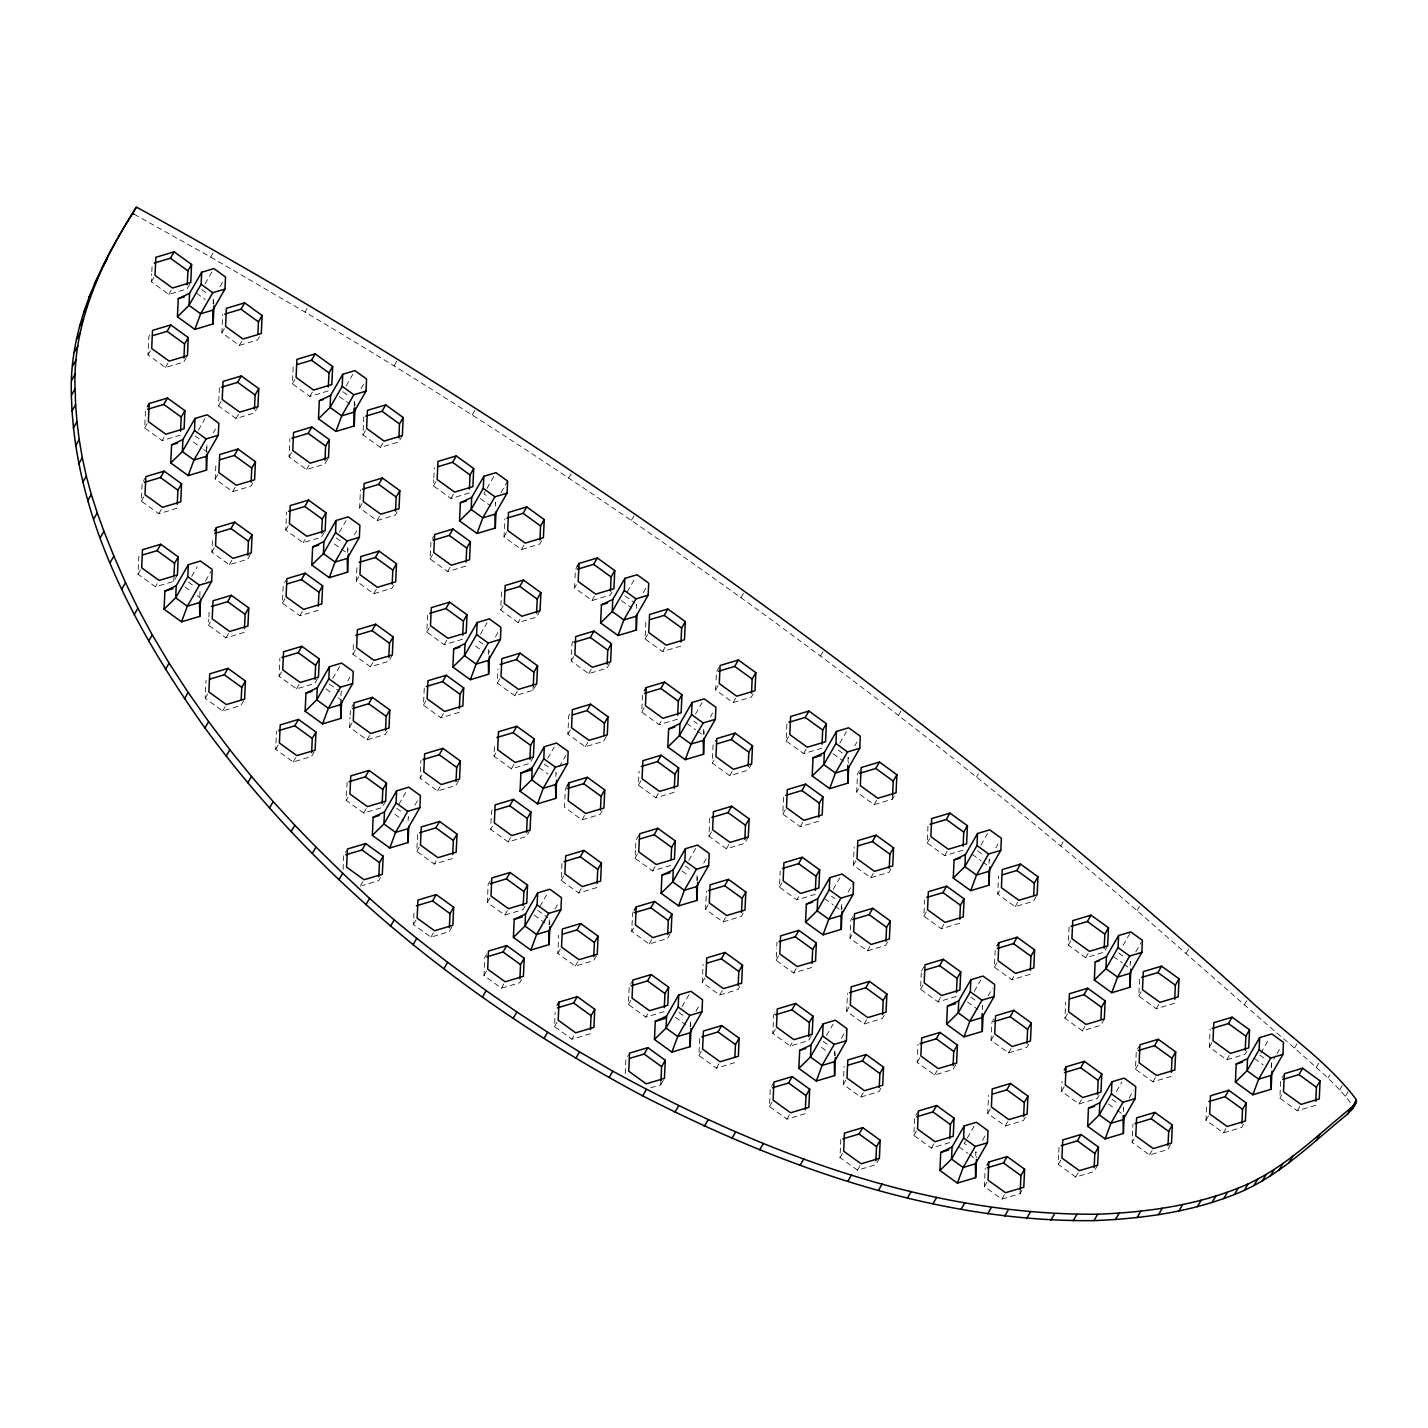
<?xml version="1.0" encoding="UTF-8"?>
<svg xmlns="http://www.w3.org/2000/svg" width="1428" height="1428" viewBox="0 0 1428 1428"><rect width="100%" height="100%" fill="white"/><g stroke="black" fill="none" stroke-linecap="round" stroke-linejoin="round"><path stroke-width="0.75" stroke-dasharray="5 3.75" d="M177.411 574.984L173.734 581.374L155.456 586.837L137.998 574.199L138.837 556.117M177.072 508.261L158.794 513.723L141.336 501.103L142.175 483.003L144.924 478.219M180.41 435.147L162.132 440.609L144.674 427.989L145.513 409.89M186.497 357.25L183.748 362.034L165.47 367.496L148.012 354.876L148.851 336.794L151.6 331.992M189.835 284.136L187.086 288.92L168.807 294.4L151.35 281.762L151.725 273.73M151.814 271.713L152.082 265.679M173.734 581.374L173.913 577.34M199.777 596.547L200.045 590.514M206.346 452.337L206.721 444.286L207.006 448.178M213.111 304.11L213.397 298.077L213.825 303.896M243.688 700.72L240.921 705.503L222.643 710.966L205.204 698.346L206.025 680.246M244.259 632.39L225.981 637.852L208.542 625.232L208.809 619.199M208.899 617.182L209.273 609.149M250.364 554.492L247.597 559.276L229.319 564.738L211.88 552.118L212.433 540.052M252.774 482.985L250.935 486.163L232.657 491.643L215.217 479.005L215.949 462.922M257.95 406.677L254.273 413.067L235.995 418.529L218.555 405.909L219.376 387.809M259.45 336.758L257.611 339.953L239.333 345.415L221.893 332.795L222.714 314.695M314.214 751.735L311.465 756.519L293.186 761.981L275.729 749.361L276.55 731.279M317.551 678.621L314.803 683.423L296.524 688.885L279.067 676.247L279.888 658.165M318.141 610.309L299.862 615.771L282.405 603.151L283.226 585.052L285.993 580.268M324.227 532.412L321.478 537.196L303.2 542.658L285.743 530.038L286.564 511.938M327.565 459.298L324.816 464.082L306.538 469.544L289.081 456.924L289.902 438.842M328.154 390.969L309.876 396.448L292.419 383.811L293.24 365.729M340.56 704.629L341.113 692.562L343.309 688.724M347.504 552.368L347.789 546.335L348.075 550.226M354.18 406.159L354.465 400.126L354.894 405.945M343.113 869.474L343.755 855.408L346.504 850.624M385.667 801.162L381.99 807.552L363.712 813.014L346.254 800.394L347.093 782.294M387.166 731.243L385.328 734.438L367.05 739.9L349.592 727.28L350.056 717.231M350.146 715.214L350.431 709.18L353.18 704.397M392.343 654.952L388.666 661.325L370.387 666.787L352.93 654.167L353.394 644.117M393.842 585.034L392.004 588.229L373.725 593.691L356.268 581.053L357 564.988M397.18 511.92L395.342 515.115L377.063 520.577L359.606 507.957L360.445 489.858M402.357 435.611L398.68 442.002L380.401 447.464L362.944 434.844L363.783 416.744M408.122 820.707L408.301 816.691L408.587 820.564M451.944 926.897L449.177 931.681L430.917 937.143L413.46 924.523L414.102 910.457M452.515 858.567L434.237 864.047L416.797 851.409L417.619 833.327M458.62 780.67L455.853 785.471L437.575 790.933L420.135 778.296L420.957 760.214M459.191 712.358L440.913 717.82L423.473 705.2L424.294 687.1M462.529 639.244L444.251 644.706L426.811 632.086L427.632 613.986M465.867 566.131L447.589 571.593L430.149 558.973L430.97 540.891L433.719 536.089M469.205 493.017L450.927 498.497L433.487 485.859L433.755 479.826M433.844 477.827L434.308 467.777M488.572 654.417L488.84 648.383L489.144 652.275M495.337 506.19L495.516 502.174L495.819 506.047M521.559 979.519L519.721 982.714L501.442 988.176L483.985 975.556L484.806 957.456L487.573 952.672M524.897 906.405L523.059 909.6L504.78 915.062L487.323 902.442L488.144 884.343L490.911 879.559M530.056 830.096L526.396 836.487L508.118 841.949L490.661 829.329L490.839 825.313M490.929 823.296L491.482 811.247L494.249 806.445M533.394 757.001L529.734 763.373L511.456 768.835L493.999 756.215L494.463 746.166M536.732 683.887L533.072 690.277L514.794 695.739L497.337 683.102L497.979 669.036M540.07 610.773L536.41 617.164L518.132 622.626L500.675 610.006L501.496 591.906M541.569 540.855L539.748 544.05L521.47 549.512L504.013 536.892L504.834 518.792M533.072 690.277L533.251 686.243M549.084 924.773L549.369 918.74L549.798 924.559M555.849 776.546L556.045 772.53L556.331 776.404M590.246 1033.729L571.968 1039.191L554.51 1026.571L555.153 1012.506M596.333 955.832L593.584 960.616L575.305 966.096L557.848 953.458L558.687 935.376M596.922 887.52L578.643 892.982L561.186 880.344L562.025 862.262M606.347 736.509L603.598 741.293L585.319 746.755L567.862 734.135L568.701 716.035L571.45 711.251M609.685 663.395L606.936 668.179L588.657 673.641L571.2 661.021L572.039 642.939L574.788 638.137M612.112 591.888L610.274 595.065L591.995 600.545L574.538 587.908L574.913 579.875M575.002 577.858L575.377 569.826L577.198 566.63M636.406 608.239L636.585 604.222L636.87 608.096M625.232 1073.57L625.875 1059.505L628.623 1054.721M664.109 1011.649L645.831 1017.111L628.391 1004.491L629.212 986.391L631.961 981.607M670.214 933.751L667.447 938.535L649.169 943.997L631.729 931.377L631.908 927.361M631.997 925.344L632.55 913.295L634.389 910.1M670.785 865.422L652.507 870.901L635.067 858.264L635.424 850.231M635.514 848.214L635.888 840.182L638.637 835.38M674.123 792.326L655.845 797.788L638.405 785.15L639.048 771.084M677.461 719.212L659.183 724.674L641.743 712.054L642.564 693.954M680.799 646.099L662.521 651.561L645.081 638.941L645.902 620.841M650.632 1087.797L660.771 1084.762L660.968 1080.746M690.152 1026.821L690.42 1020.788L690.866 1026.607M696.828 880.612L697.096 874.579L697.542 880.398M703.504 734.385L703.772 728.351L704.218 734.17M734.652 1062.664L716.374 1068.144L698.917 1055.506L699.738 1037.424M739.829 986.373L737.99 989.568L719.712 995.03L702.255 982.41L703.076 964.311M743.167 913.26L741.328 916.455L723.05 921.917L705.593 909.297L706.414 891.197M748.326 836.951L744.666 843.341L726.388 848.803L708.931 836.183L709.752 818.083M751.663 763.855L748.004 770.227L729.726 775.69L712.269 763.07L713.09 744.988L715.856 740.186M753.163 693.937L751.342 697.132L733.064 702.594L715.606 689.956L715.981 681.924M716.071 679.906L716.428 671.874L719.194 667.09M805.178 1113.697L786.899 1119.159L769.442 1106.539L770.281 1088.439L773.03 1083.656M811.265 1035.8L808.516 1040.584L790.237 1046.046L772.78 1033.426L773.619 1015.344L776.368 1010.542M811.854 967.47L793.575 972.95L776.118 960.312L776.671 948.263M776.761 946.246L776.957 942.23M815.192 894.374L796.913 899.836L779.456 887.199L780.188 871.134M818.53 821.261L800.251 826.723L782.794 814.103L783.633 796.003M821.868 748.147L803.589 753.609L786.132 740.989L786.971 722.889M834.559 1055.756L834.827 1049.741L835.273 1055.542M841.235 909.547L841.503 903.513L841.949 909.333M848 761.32L848.178 757.286L848.625 763.105M879.38 1158.34L875.703 1164.712L857.443 1170.192L839.985 1157.555L840.806 1139.473M880.88 1088.422L879.041 1091.617L860.763 1097.079L843.323 1084.459L844.144 1066.359M884.218 1015.308L882.379 1018.503L864.101 1023.965L846.661 1011.345L847.482 993.245M887.556 942.194L885.717 945.39L867.439 950.852L849.999 938.232L850.82 920.15L853.569 915.348M890.894 869.081L889.055 872.276L870.777 877.738L853.337 865.118L854.158 847.036M894.231 795.985L892.393 799.18L874.114 804.642L856.675 792.004L857.496 773.922L860.245 769.139M892.393 799.18L892.589 795.146M949.584 1142.632L931.306 1148.094L913.849 1135.474L914.67 1117.392L917.436 1112.59M955.671 1064.735L952.922 1069.518L934.644 1074.998L917.187 1062.361L917.454 1056.327M917.561 1054.328L918.008 1044.279M956.26 996.423L937.982 1001.885L920.524 989.247L921.256 973.182M959.598 923.309L941.32 928.771L923.862 916.151L924.594 900.068M962.936 850.196L944.658 855.658L927.2 843.038L928.021 824.938M975.717 1155.805L975.895 1151.789L976.324 1157.59M982.375 1009.578L982.571 1005.562L982.857 1009.435M989.051 863.369L989.247 859.335L989.533 863.226M1021.948 1190.47L1020.11 1193.665L1001.831 1199.127L984.374 1186.507L985.213 1168.407M1025.286 1117.356L1023.448 1120.552L1005.169 1126.014L987.712 1113.394L988.551 1095.294M1028.624 1044.243L1026.786 1047.438L1008.507 1052.9L991.05 1040.28L991.889 1022.198L994.638 1017.396M1030.123 974.324L1011.845 979.804L994.388 967.167L995.227 949.085M1036.21 896.427L1033.461 901.229L1015.183 906.691L997.726 894.053L998.565 875.971M1020.11 1193.665L1020.288 1189.649M1097.65 1165.194L1093.973 1171.567L1075.695 1177.047L1058.255 1164.409L1058.701 1154.36M1058.808 1152.36L1059.076 1146.327M1099.149 1095.276L1097.311 1098.471L1079.033 1103.933L1061.593 1091.313L1062.039 1081.246M1104.326 1018.967L1100.649 1025.358L1082.37 1030.82L1064.931 1018.2L1065.663 1002.117M1107.664 945.854L1103.987 952.244L1085.708 957.706L1068.269 945.086L1069.09 927.004M1123.443 1111.627L1123.622 1107.61L1123.925 1111.484M1130.119 965.417L1130.298 961.383L1130.601 965.274M1170.603 1144.703L1167.854 1149.486L1149.576 1154.949L1132.118 1142.329L1132.939 1124.247M1171.192 1076.373L1152.914 1081.853L1135.456 1069.215L1136.277 1051.133L1139.044 1046.349M1174.53 1003.277L1156.252 1008.739L1138.794 996.101L1139.615 978.019M1243.556 1124.211L1241.717 1127.406L1223.439 1132.868L1205.982 1120.248L1206.624 1106.182M1246.894 1051.097L1245.055 1054.292L1226.777 1059.755L1209.32 1047.135L1210.159 1029.053M1271.188 1067.466L1271.366 1063.432L1275.775 1055.774M1315.581 1105.326L1297.302 1110.788L1279.863 1098.168L1280.684 1080.068L1283.433 1075.284M151.35 281.762L155.027 275.39M168.807 294.4L171.556 289.598M148.012 354.876L151.689 348.486M134.161 214.254L210.755 257.111L214.432 250.721M205.061 283.904L212.772 270.499M165.47 367.496L169.147 361.123M220.001 286.582L223.303 280.834M144.674 427.989L148.351 421.599M221.893 332.795L225.553 326.405M162.132 440.609L163.97 437.414M141.336 501.103L145.013 494.713M239.333 345.415L242.1 340.632M198.385 430.131L205.007 418.636M218.555 405.909L222.215 399.519M158.794 513.723L162.471 507.333M213.325 432.791L215.539 428.971M137.998 574.199L141.675 567.826M235.995 418.529L239.672 412.139M1350.299 1102.594C1334.573 1081.764 1313.653 1065.591 1294.536 1048.063C1216.085 981.304 1140.312 911.457 1060.718 846.019C823.724 648.134 570.7 469.491 305.074 312.125L308.751 305.735M215.217 479.005L218.877 472.632M155.456 586.837L157.294 583.641M292.419 383.811L296.096 377.438M232.657 491.643L236.334 485.252M191.709 576.341L197.225 566.773M211.88 552.118L215.539 545.728M309.876 396.448L313.535 390.058M205.561 580.928L211.058 571.361M289.081 456.924L292.758 450.534M229.319 564.738L232.086 559.954M208.542 625.232L210.38 622.037M346.129 385.953L352.734 374.457M306.538 469.544L310.197 463.172M361.07 388.63L364.372 382.882M285.743 530.038L289.42 523.648M225.981 637.852L229.658 631.462M394.092 365.871L397.769 359.481M205.204 698.346L208.863 691.955M362.944 434.844L366.621 428.454M303.2 542.658L305.039 539.463M282.405 603.151L286.082 596.761M222.643 710.966L226.32 704.575M380.401 447.464L384.078 441.073M339.453 532.18L346.058 520.684M359.606 507.957L363.283 501.567M299.862 615.771L303.521 609.381M354.394 534.84L356.589 531.02M279.067 676.247L282.744 669.875M377.063 520.577L380.74 514.187M356.268 581.053L359.945 574.681M296.524 688.885L300.183 682.495M275.729 749.361L278.478 744.577M472.275 414.852L475.952 408.462M433.487 485.859L437.147 479.487M373.725 593.691L376.474 588.889M332.778 678.389L340.489 664.984M352.93 654.167L356.607 647.776M293.186 761.981L296.863 755.608M450.927 498.497L454.604 492.107M347.718 681.067L349.914 677.229M430.149 558.973L433.809 552.582M370.387 666.787L374.065 660.414M349.592 727.28L353.269 720.89M493.802 476.506L483.878 493.749L488.876 497.355M447.589 571.593L451.266 565.22M501.032 492.589L507.636 481.093M426.811 632.086L430.471 625.696M367.05 739.9L370.727 733.51M346.254 800.394L348.093 797.199M504.013 536.892L507.69 530.502M444.251 644.706L447.928 638.316M423.473 705.2L427.133 698.81M363.712 813.014L367.389 806.624M521.47 549.512L525.129 543.122M568.719 478.023L571.468 473.239M480.522 634.228L487.126 622.733M500.675 610.006L504.352 603.616M440.913 717.82L444.59 711.43M398.876 804.446L406.587 791.041M495.462 636.888L499.854 629.23M420.135 778.296L421.974 775.118M360.374 886.128L363.123 881.326M518.132 622.626L519.971 619.431M414.905 805.196L418.226 799.448M380.491 877.47L378.652 880.665L362.409 885.521M497.337 683.102L501.014 676.729M437.575 790.933L441.252 784.543M416.797 851.409L420.457 845.019M574.538 587.908L576.376 584.712M514.794 695.739L518.453 689.349M493.999 756.215L495.837 753.02M631.408 520.238L635.085 513.848M434.237 864.047L436.075 860.852M591.995 600.545L595.672 594.155M413.46 924.523L417.137 918.133M571.2 661.021L574.877 654.631M511.456 768.835L515.115 762.463M490.661 829.329L492.499 826.134M627.16 591.977L634.871 578.554M430.917 937.143L434.576 930.77M588.657 673.641L592.334 667.269M547.709 758.357L554.314 746.862M643.189 592.727L646.491 586.979M567.862 734.135L571.539 727.744M508.118 841.949L511.777 835.576M559.348 766.782L565.952 755.287M487.323 902.442L491 896.052M645.081 638.941L648.74 632.55M585.319 746.755L588.996 740.364M567.184 785.953L565.363 789.149L564.524 807.248L581.981 819.868L600.26 814.406L603.009 809.622M504.78 915.062L508.457 908.672M662.521 651.561L666.198 645.17M483.985 975.556L487.662 969.166M641.743 712.054L645.402 705.664M581.981 819.868L584.73 815.085M539.927 906.494L546.549 894.999M561.186 880.344L564.863 873.972M501.442 988.176L504.191 983.392M659.183 724.674L661.021 721.479M554.867 909.172L558.169 903.424M740.971 597.636L744.631 591.246M638.405 785.15L642.064 778.778M578.643 892.982L582.321 886.592M557.848 953.458L561.525 947.085M695.454 714.196L702.058 702.701M715.606 689.956L719.284 683.584M655.845 797.788L659.522 791.398M710.394 716.856L712.59 713.036M635.067 858.264L638.727 851.873M575.305 966.096L578.983 959.705M733.064 702.594L735.813 697.792M554.51 1026.571L558.187 1020.181M712.269 763.07L714.107 759.874M652.507 870.901L656.184 864.511M631.729 931.377L633.568 928.182M571.968 1039.191L573.806 1035.996M729.726 775.69L733.385 769.317M688.778 860.406L696.489 847M708.931 836.183L712.608 829.793M649.169 943.997L652.846 937.625M820.457 655.898L824.117 649.508M703.718 863.083L707.021 857.336M628.391 1004.491L632.051 998.101M786.132 740.989L789.809 734.599M726.388 848.803L730.047 842.413M705.593 909.297L709.27 902.907M645.831 1017.111L647.669 1013.916M803.589 753.609L807.266 747.219M782.794 814.103L786.471 807.712M723.05 921.917L725.799 917.133M682.102 1006.633L690.92 991.3M702.255 982.41L705.932 976.02M839.842 743.131L846.465 731.636M800.251 826.723L803.928 820.332M695.936 1011.22L699.238 1005.473M854.783 745.791L856.996 741.971M660.771 1084.762L664.448 1078.372M779.456 887.199L783.133 880.826M719.712 995.03L723.389 988.64M698.917 1055.506L702.594 1049.134M898.515 715.303L902.193 708.913M856.675 792.004L858.496 788.827M796.913 899.836L798.752 896.641M776.118 960.312L779.795 953.922M716.374 1068.144L719.123 1063.342M874.114 804.642L877.792 798.252M833.167 889.341L839.789 877.863M853.337 865.118L856.996 858.728M793.575 972.95L797.252 966.56M848.107 892.018L853.623 882.433M772.78 1033.426L776.457 1027.035M870.777 877.738L874.454 871.366M849.999 938.232L851.838 935.037M790.237 1046.046L792.076 1042.851M769.442 1106.539L773.119 1100.149M927.2 843.038L929.949 838.254M867.439 950.852L871.116 944.479M826.491 1035.568L833.113 1024.072M976.538 776.975L978.376 773.798M846.661 1011.345L850.32 1004.955M786.899 1119.159L790.576 1112.769M944.658 855.658L947.407 850.874M841.431 1038.245L846.947 1028.66M923.862 916.151L927.54 909.761M864.101 1023.965L866.867 1019.181M843.323 1084.459L846.982 1078.069M980.911 845.18L987.516 833.684M941.32 928.771L944.069 923.987M921.346 971.165L925.023 964.775M995.851 847.839L998.047 844.019M920.524 989.247L924.202 982.875M860.763 1097.079L864.44 1090.689M839.985 1157.555L843.662 1151.182M997.726 894.053L999.564 890.876M937.982 1001.885L941.641 995.495M917.187 1062.361L920.864 1055.988M857.443 1170.192L861.102 1163.802M1015.183 906.691L1018.86 900.3M974.235 991.389L980.84 979.911M1060.718 846.019L1064.395 839.628M994.388 967.167L998.065 960.776M934.644 1074.998L938.303 1068.608M988.069 995.976L992.478 988.319M913.849 1135.474L917.526 1129.084M1011.845 979.804L1013.684 976.609M991.05 1040.28L994.727 1033.89M931.306 1148.094L934.983 1141.722M1068.269 945.086L1071.018 940.302M1008.507 1052.9L1012.184 1046.528M974.164 1126.121L964.257 1143.364L969.237 1146.97M987.712 1113.394L991.389 1107.003M1085.708 957.706L1089.385 951.334M982.5 1140.294L985.802 1134.546M1064.931 1018.2L1068.59 1011.809M1005.169 1126.014L1008.846 1119.623M1137.063 910.618L1140.74 904.227M984.374 1186.507L988.051 1180.117M1123.068 945.318L1130.78 931.895M1082.37 1030.82L1086.048 1024.429M1135.813 951.816L1141.311 942.23M1061.593 1091.313L1065.252 1084.923M1001.831 1199.127L1005.508 1192.737M1138.794 996.101L1142.471 989.729M1079.033 1103.933L1081.799 1099.149M1058.255 1164.409L1061.914 1158.037M1186.097 953.369L1189.774 946.978M1156.252 1008.739L1159.911 1002.349M1116.393 1091.527L1121.908 1081.96M1135.456 1069.215L1139.133 1062.843M1075.695 1177.047L1079.372 1170.657M1129.137 1098.025L1133.546 1090.367M1152.914 1081.853L1156.573 1075.462M1132.118 1142.329L1133.957 1139.133M1209.32 1047.135L1212.997 1040.744M1149.576 1154.949L1153.235 1148.576M1244.288 1004.991L1247.965 998.6M1226.777 1059.755L1230.454 1053.382M1205.982 1120.248L1209.659 1113.858M1260.835 1053.114L1268.546 1039.691M1223.439 1132.868L1227.116 1126.478M1276.882 1053.864L1280.184 1048.116M1294.536 1048.063L1298.213 1041.69M1279.863 1098.168L1281.701 1094.973M1316.384 1067.394L1320.043 1061.004M1297.302 1110.788L1300.069 1105.986M1327.951 1078.176L1329.789 1074.981M1339.714 1089.903L1343.391 1083.513M1345.515 1096.276L1349.174 1089.885M210.755 257.111L305.074 312.125M201.759 289.652L208.417 294.471M342.827 391.7L347.807 395.306M624.946 595.797L634.924 603.009M838.2 750.075L843.198 753.681M977.609 850.927L984.249 855.729M1118.677 952.976L1125.318 957.777M1259.728 1055.024L1266.386 1059.826M196.528 293.204L205.257 299.523M339.328 396.52L349.806 404.088M480.397 498.568L490.875 506.137M621.466 600.617L631.926 608.185M833.059 753.681L843.52 761.267M972.379 854.479L981.107 860.781M982.839 862.048L988.087 865.832M1113.429 956.528L1122.158 962.829M1123.907 964.096L1129.137 967.881M1254.498 1058.576L1263.227 1064.877M693.812 721.14L697.132 723.55M686.904 723.478L695.632 729.797M697.382 731.065L702.612 734.849M195.083 435.879L201.741 440.681M336.151 537.928L342.791 542.729M478.88 641.172L483.86 644.778M831.524 896.302L834.862 898.712M970.933 997.137L975.913 1000.76M1112.001 1099.185L1118.642 1104.005M193.351 441.948L202.062 448.267M203.811 449.517L207.31 452.051M334.402 543.997L339.65 547.781M341.381 549.048L346.629 552.832M475.47 646.045L484.199 652.364M824.634 898.64L833.363 904.959M835.112 906.227L840.342 910.011M967.452 1001.956L977.912 1009.525M1108.503 1104.005L1115.482 1109.056M1117.231 1110.324L1122.462 1114.108M544.407 764.105L551.047 768.924M685.476 866.153L692.116 870.973M539.177 767.657L547.906 773.976M681.977 870.973L688.956 876.024M188.407 582.089L195.065 586.908M329.475 684.137L339.453 691.366M823.188 1041.315L828.186 1044.921M184.926 586.908L190.156 590.692M197.135 595.744L200.634 598.261M325.995 688.956L331.225 692.741M338.204 697.792L341.685 700.309M821.457 1047.384L826.687 1051.169M959.027 1146.916L967.756 1153.217M969.487 1154.484L974.735 1158.269M396.663 808.284L403.321 813.085M537.731 910.332L547.709 917.544M678.8 1012.381L685.44 1017.182M394.931 814.353L403.66 820.672M534.25 915.134L544.711 922.72M675.301 1017.182L685.779 1024.768M1271.366 1063.432L1271.652 1067.323"/><path stroke-width="1.5" d="M71.4 395.181C68.847 329.332 98.104 267.821 132.608 213.611L136.285 207.221L137.838 207.863C537.106 426.99 910.118 693.24 1247.965 998.6C1283.647 1032.051 1325.969 1059.79 1355.886 1098.989C1357.867 1104.612 1350.62 1109.984 1347.568 1114.108C1311.743 1143.096 1278.256 1177.529 1234.47 1194.504C1189.899 1212.211 1141.65 1218.762 1093.973 1220.619C935.661 1222.35 782.08 1166.908 642.689 1095.883C473.471 1005.58 318.747 883.432 204.954 727.977C135.749 630.301 74.185 517.704 71.4 395.181L75.077 388.791C72.525 322.96 101.763 261.449 136.285 207.221M149.172 403.517L148.351 421.599L165.809 434.219L184.087 428.757L184.908 410.675L167.451 398.037L149.172 403.517L147.334 406.694M164.077 609.203L164.898 591.103L176.233 585.73L188.335 564.667L200.527 561.025L212.165 569.433L211.612 581.499L199.492 602.58L199.813 616.361L181.535 621.823L164.077 609.203L175.68 597.796L187.8 576.734L188.335 564.667M170.753 462.975L171.574 444.893L182.909 439.521L195.011 418.44L207.203 414.798L218.841 423.223L218.288 435.272L206.167 456.353L206.471 470.133L188.21 475.595L170.753 462.975L182.356 451.587L194.476 430.506L195.011 418.44M177.429 316.766L178.25 298.666L189.567 293.293L201.687 272.23L213.879 268.589L225.517 276.996L224.964 289.063L212.843 310.126L213.147 323.924L194.868 329.386L177.429 316.766L189.031 305.36L201.134 284.279L201.687 272.23M174.002 575.341L174.555 563.275L178.232 556.884L160.775 544.264L142.497 549.726L141.675 567.826L159.133 580.446L177.411 574.984L178.232 556.884M177.25 504.245L177.893 490.161L181.57 483.789L164.113 471.151L145.834 476.613L145.013 494.713L162.471 507.333L180.749 501.871L181.57 483.789M180.588 431.131L181.231 417.065L184.908 410.675M183.926 358.017L184.569 343.952L188.246 337.561L170.789 324.941L152.51 330.403L151.689 348.486L169.147 361.123L187.425 355.643L188.246 337.561M187.264 284.904L187.907 270.838L191.584 264.448L174.127 251.828L155.848 257.29L155.027 275.39L172.485 288.01L190.763 282.548L191.584 264.448M176.233 585.73L175.68 597.796L187.318 606.222L199.492 602.58M182.909 439.521L182.356 451.587L193.976 459.994L206.167 456.353M189.567 293.293L189.031 305.36L200.652 313.767L212.843 310.126M199.813 616.361L200.545 600.278M206.471 470.133L207.221 454.05M213.147 323.924L213.986 305.824M216.378 527.646L215.539 545.728L232.996 558.366L251.274 552.904L252.096 534.804L234.656 522.184L216.378 527.646L214.539 530.841M241.207 699.47L241.76 687.404L245.42 681.031L227.98 668.393L209.702 673.855L208.863 691.955L226.32 704.575L244.599 699.113L245.42 681.031M244.456 628.374L245.098 614.308L248.758 607.917L231.318 595.298L213.04 600.76L212.201 618.842L229.658 631.462L247.936 625.999L248.758 607.917M247.794 555.26L248.436 541.194L252.096 534.804M251.132 482.146L251.774 468.081L255.433 461.69L237.994 449.07L219.716 454.532L218.877 472.632L236.334 485.252L254.612 479.79L255.433 461.69M254.47 409.033L255.112 394.967L258.771 388.594L241.332 375.957L223.054 381.419L222.215 399.519L239.672 412.139L257.95 406.677L258.771 388.594M257.897 333.92L258.45 321.853L262.109 315.481L244.67 302.843L226.392 308.323L225.553 326.405L243.01 339.025L261.288 333.563L262.109 315.481M305.146 711.251L305.967 693.151L317.284 687.778L329.404 666.715L341.595 663.074L353.234 671.481L352.68 683.548L340.56 704.629L340.864 718.409L322.585 723.871L305.146 711.251L316.73 699.845L328.851 678.782L329.404 666.715M311.804 565.024L312.643 546.942L323.96 541.569L336.08 520.488L348.271 516.847L359.91 525.272L359.356 537.321L347.236 558.402L347.539 572.182L329.261 577.662L311.804 565.024L323.406 553.636L335.526 532.555L336.08 520.488M318.48 418.815L319.319 400.715L330.636 395.342L342.756 374.279L354.947 370.637L366.568 379.045L366.032 391.111L353.912 412.174L354.215 425.972L335.937 431.434L318.48 418.815L330.082 407.408L342.202 386.328L342.756 374.279M311.643 752.502L312.286 738.437L315.963 732.046L298.506 719.426L280.227 724.889L279.406 742.971L296.863 755.608L315.124 750.146L315.963 732.046M314.981 679.389L315.624 665.323L319.301 658.933L301.843 646.313L283.565 651.775L282.744 669.875L300.183 682.495L318.462 677.033L319.301 658.933M318.319 606.293L318.962 592.209L322.639 585.837L305.181 573.199L286.903 578.661L286.082 596.761L303.521 609.381L321.8 603.919L322.639 585.837M321.657 533.179L322.3 519.114L325.977 512.723L308.519 500.103L290.241 505.566L289.42 523.648L306.859 536.268L325.138 530.805L325.977 512.723M324.995 460.066L325.638 446L329.315 439.61L311.857 426.99L293.579 432.452L292.758 450.534L310.197 463.172L328.476 457.692L329.315 439.61M328.333 386.952L328.976 372.887L332.653 366.496L315.195 353.876L296.917 359.338L296.096 377.438L313.535 390.058L331.814 384.596L332.653 366.496M317.284 687.778L316.73 699.845L328.369 708.27L340.56 704.629M323.96 541.569L323.406 553.636L335.044 562.043L347.236 558.402M330.636 395.342L330.082 407.408L341.72 415.834L353.912 412.174L354.09 408.158M340.864 718.409L341.595 702.326M347.539 572.182L348.361 554.1M354.215 425.972L355.036 407.873M372.333 835.38L373.154 817.298L384.489 811.925L396.609 790.844L408.783 787.203L420.421 795.628L419.868 807.677L407.748 828.758L408.069 842.538L389.79 848L372.333 835.38L383.936 823.974L396.056 802.911L396.609 790.844M378.831 876.631L379.473 862.566L383.15 856.175L365.693 843.555L347.415 849.017L346.593 867.117L364.051 879.737L382.329 874.275L383.15 856.175M382.168 803.536L382.811 789.452L386.488 783.079L369.031 770.442L350.752 775.922L349.931 794.004L367.389 806.624L385.667 801.162L386.488 783.079M385.506 730.422L386.149 716.356L389.826 709.966L372.369 697.346L354.09 702.808L353.269 720.89L370.727 733.51L389.005 728.048L389.826 709.966M388.844 657.308L389.487 643.243L393.164 636.852L375.707 624.232L357.428 629.694L356.607 647.776L374.065 660.414L392.343 654.952L393.164 636.852M392.182 584.195L392.825 570.129L396.502 563.739L379.045 551.119L360.766 556.581L359.945 574.681L377.403 587.301L395.681 581.839L396.502 563.739M395.52 511.099L396.163 497.015L399.84 490.643L382.383 478.005L364.104 483.467L363.283 501.567L380.74 514.187L399.019 508.725L399.84 490.643M398.858 437.985L399.501 423.92L403.178 417.529L385.721 404.892L367.442 410.371L366.621 428.454L384.078 441.073L402.357 435.611L403.178 417.529M384.489 811.925L383.936 823.974L395.574 832.399L407.748 828.758M408.069 842.538L408.801 826.455M452.872 667.072L453.693 648.99L465.028 643.617L477.148 622.537L489.322 618.895L500.96 627.32L500.407 639.369L488.305 660.45L488.608 674.23L470.33 679.71L452.872 667.072L464.475 655.684L476.595 634.603L477.148 622.537M459.548 520.863L460.369 502.763L471.704 497.39L483.824 476.327L495.998 472.686L507.636 481.093L507.083 493.16L494.963 514.223L495.284 528.021L477.006 533.483L459.548 520.863L471.151 509.457L483.271 488.376L483.824 476.327M449.374 927.665L450.016 913.599L453.676 907.208L436.236 894.588L417.958 900.051L417.137 918.133L434.576 930.77L452.854 925.29L453.676 907.208M452.712 854.551L453.354 840.485L457.014 834.095L439.574 821.475L421.296 826.937L420.457 845.019L437.914 857.657L456.192 852.195L457.014 834.095M456.05 781.437L456.692 767.371L460.351 760.981L442.912 748.361L424.634 753.823L423.795 771.923L441.252 784.543L459.53 779.081L460.351 760.981M459.388 708.342L460.03 694.258L463.689 687.885L446.25 675.248L427.972 680.71L427.133 698.81L444.59 711.43L462.868 705.967L463.689 687.885M462.726 635.228L463.368 621.162L467.027 614.772L449.588 602.152L431.31 607.614L430.471 625.696L447.928 638.316L466.206 632.854L467.027 614.772M466.064 562.114L466.706 548.049L470.365 541.658L452.926 529.038L434.647 534.5L433.809 552.582L451.266 565.22L469.544 559.758L470.365 541.658M469.401 489.001L470.044 474.935L473.703 468.545L456.264 455.925L437.985 461.387L437.147 479.487L454.604 492.107L472.882 486.645L473.703 468.545M465.028 643.617L464.475 655.684L476.113 664.091L488.305 660.45M471.704 497.39L471.151 509.457L482.789 517.882L494.963 514.223M488.608 674.23L489.429 656.148M495.284 528.021L496.016 511.938M513.402 937.428L514.223 919.346L525.54 913.974L537.66 892.893L549.851 889.251L561.49 897.676L560.936 909.725L548.816 930.806L549.12 944.586L530.841 950.048L513.402 937.428L524.986 926.022L537.106 904.959L537.66 892.893M520.078 791.219L520.899 773.119L532.216 767.746L544.336 746.683L556.527 743.042L568.165 751.449L567.612 763.516L555.492 784.579L555.795 798.377L537.517 803.839L520.078 791.219L531.662 779.813L543.782 758.732L544.336 746.683M519.899 978.68L520.542 964.614L524.219 958.224L506.761 945.604L488.483 951.066L487.662 969.166L505.119 981.786L523.398 976.324L524.219 958.224M523.237 905.584L523.88 891.5L527.557 885.128L510.099 872.49L491.821 877.97L491 896.052L508.457 908.672L526.718 903.21L527.557 885.128M526.575 832.47L527.218 818.405L530.895 812.014L513.437 799.394L495.159 804.856L494.338 822.939L511.777 835.576L530.056 830.096L530.895 812.014M529.913 759.357L530.556 745.291L534.233 738.901L516.775 726.281L498.497 731.743L497.676 749.825L515.115 762.463L533.394 757.001L534.233 738.901M533.251 686.243L533.894 672.177L537.571 665.787L520.113 653.167L501.835 658.629L501.014 676.729L518.453 689.349L536.732 683.887L537.571 665.787M536.589 613.147L537.231 599.064L540.909 592.691L523.451 580.054L505.173 585.516L504.352 603.616L521.791 616.236L540.07 610.773L540.909 592.691M539.927 540.034L540.569 525.968L544.246 519.578L526.789 506.94L508.511 512.42L507.69 530.502L525.129 543.122L543.408 537.66L544.246 519.578M525.54 913.974L524.986 926.022L536.625 934.447L548.816 930.806M532.216 767.746L531.662 779.813L543.3 788.22L555.492 784.579M549.12 944.586L549.959 926.504M555.795 798.377L556.617 780.277M559.008 1002.099L558.187 1020.181L575.645 1032.819L593.923 1027.339L594.744 1009.257L577.287 996.637L559.008 1002.099L557.188 1005.294M569.022 782.776L568.201 800.858L585.659 813.478L603.937 808.016L604.758 789.934L587.301 777.296L569.022 782.776L567.184 785.953M579.036 563.435L578.215 581.535L595.672 594.155L613.951 588.693L614.772 570.593L597.315 557.973L579.036 563.435L577.198 566.63M600.617 622.911L601.438 604.812L612.773 599.439L624.875 578.376L637.066 574.734L648.705 583.142L648.151 595.208L636.031 616.271L636.335 630.069L618.056 635.531L600.617 622.911L612.219 611.505L624.339 590.424L624.875 578.376M590.424 1029.713L591.067 1015.647L594.744 1009.257M593.762 956.599L594.405 942.534L598.082 936.143L580.625 923.523L562.346 928.985L561.525 947.085L578.983 959.705L597.261 954.243L598.082 936.143M597.1 883.486L597.743 869.42L601.42 863.03L583.963 850.41L565.684 855.872L564.863 873.972L582.321 886.592L600.599 881.13L601.42 863.03M600.438 810.39L601.081 796.306L604.758 789.934M603.865 735.259L604.419 723.211L608.096 716.82L590.639 704.2L572.36 709.662L571.539 727.744L588.996 740.364L607.275 734.902L608.096 716.82M607.114 664.163L607.757 650.097L611.434 643.707L593.977 631.087L575.698 636.549L574.877 654.631L592.334 667.269L610.613 661.807L611.434 643.707M610.452 591.049L611.095 576.983L614.772 570.593M612.773 599.439L612.219 611.505L623.84 619.93L636.031 616.271M636.335 630.069L637.084 613.986M636.228 906.905L635.389 924.987L652.846 937.625L671.124 932.145L671.945 914.063L654.506 901.443L636.228 906.905L634.389 910.1M646.241 687.564L645.402 705.664L662.86 718.284L681.138 712.822L681.959 694.74L664.52 682.102L646.241 687.564L644.403 690.759M654.452 1039.477L655.291 1021.395L666.608 1016.022L678.728 994.941L690.92 991.3L702.54 999.725L701.987 1011.774L689.885 1032.855L690.188 1046.635L671.91 1052.097L654.452 1039.477L666.055 1028.071L678.175 1007.008L678.728 994.941M661.128 893.268L661.949 875.168L673.284 869.795L685.404 848.732L697.578 845.09L709.216 853.498L708.663 865.564L696.561 886.627L696.864 900.425L678.586 905.887L661.128 893.268L672.731 881.861L684.851 860.781L685.404 848.732M667.804 747.04L668.625 728.958L679.96 723.585L692.08 702.505L704.254 698.863L715.892 707.288L715.339 719.337L703.219 740.418L703.54 754.198L685.261 759.66L667.804 747.04L679.407 735.634L691.527 714.571L692.08 702.505M660.968 1080.746L661.61 1066.662L665.269 1060.29L647.83 1047.652L629.552 1053.114L628.731 1071.214L646.17 1083.834L664.448 1078.372L665.269 1060.29M664.306 1007.632L664.948 993.549L668.607 987.176L651.168 974.539L632.89 980.019L632.051 998.101L649.508 1010.721L667.786 1005.258L668.607 987.176M667.644 934.519L668.286 920.453L671.945 914.063M671.071 859.406L671.624 847.339L675.283 840.949L657.844 828.329L639.566 833.791L638.727 851.873L656.184 864.511L674.462 859.049L675.283 840.949M674.319 788.292L674.962 774.226L678.621 767.836L661.182 755.216L642.903 760.678L642.064 778.778L659.522 791.398L677.8 785.935L678.621 767.836M677.657 715.196L678.3 701.112L681.959 694.74M680.995 642.082L681.638 628.017L685.297 621.626L667.858 609.006L649.579 614.468L648.74 632.55L666.198 645.17L684.476 639.708L685.297 621.626M666.608 1016.022L666.055 1028.071L677.693 1036.496L689.885 1032.855M673.284 869.795L672.731 881.861L684.369 890.269L696.561 886.627M679.96 723.585L679.407 735.634L691.045 744.059L703.219 740.418M690.188 1046.635L691.009 1028.553M696.864 900.425L697.685 882.326M703.54 754.198L704.272 738.115M734.92 1056.649L735.474 1044.582L739.151 1038.192L721.693 1025.572L703.415 1031.034L702.594 1049.134L720.051 1061.754L738.33 1056.292L739.151 1038.192M738.169 985.534L738.811 971.468L742.489 965.078L725.031 952.458L706.753 957.92L705.932 976.02L723.389 988.64L741.65 983.178L742.489 965.078M741.507 912.438L742.149 898.355L745.827 891.982L728.369 879.345L710.091 884.824L709.27 902.907L726.709 915.526L744.988 910.064L745.827 891.982M744.845 839.325L745.487 825.259L749.164 818.869L731.707 806.249L713.429 811.711L712.608 829.793L730.047 842.413L748.326 836.951L749.164 818.869M748.183 766.211L748.825 752.145L752.502 745.755L735.045 733.135L716.767 738.597L715.946 756.679L733.385 769.317L751.663 763.855L752.502 745.755M751.521 693.098L752.163 679.032L755.84 672.642L738.383 660.022L720.105 665.484L719.284 683.584L736.723 696.204L755.001 690.741L755.84 672.642M798.859 1068.412L799.68 1050.33L811.015 1044.957L823.135 1023.894L835.309 1020.235L846.947 1028.66L846.393 1040.726L834.273 1061.789L834.595 1075.587L816.316 1081.05L798.859 1068.412L810.461 1057.023L822.582 1035.943L823.135 1023.894M805.535 922.202L806.356 904.102L817.691 898.747L829.793 877.667L841.984 874.025L853.623 882.433L853.069 894.499L840.949 915.58L841.27 929.36L822.992 934.822L805.535 922.202L817.137 910.796L829.257 889.733L829.793 877.667M812.211 775.975L813.032 757.893L824.367 752.52L836.469 731.439L848.66 727.798L860.299 736.223L859.745 748.272L847.625 769.353L847.929 783.133L829.668 788.613L812.211 775.975L823.813 764.587L835.933 743.506L836.469 731.439M805.356 1109.681L805.999 1095.615L809.676 1089.225L792.219 1076.587L773.94 1082.067L773.119 1100.149L790.576 1112.769L808.855 1107.307L809.676 1089.225M808.694 1036.567L809.337 1022.502L813.014 1016.111L795.557 1003.491L777.278 1008.953L776.457 1027.035L793.914 1039.673L812.193 1034.193L813.014 1016.111M812.032 963.454L812.675 949.388L816.352 942.998L798.895 930.378L780.616 935.84L779.795 953.922L797.252 966.56L815.531 961.098L816.352 942.998M815.37 890.34L816.013 876.274L819.69 869.884L802.233 857.264L783.954 862.726L783.133 880.826L800.59 893.446L818.869 887.984L819.69 869.884M818.708 817.244L819.351 803.161L823.028 796.788L805.571 784.15L787.292 789.613L786.471 807.712L803.928 820.332L822.207 814.87L823.028 796.788M822.046 744.131L822.689 730.065L826.366 723.675L808.908 711.055L790.63 716.517L789.809 734.599L807.266 747.219L825.545 741.757L826.366 723.675M811.015 1044.957L810.461 1057.023L822.1 1065.431L834.273 1061.789M817.691 898.747L817.137 910.796L828.775 919.221L840.949 915.58M824.367 752.52L823.813 764.587L835.434 772.994L847.625 769.353L847.804 765.337M834.595 1075.587L835.416 1057.488M841.27 929.36L842.092 911.278M847.929 783.133L848.678 767.068M875.899 1160.696L876.542 1146.63L880.201 1140.24L862.762 1127.62L844.484 1133.082L843.662 1151.182L861.102 1163.802L879.38 1158.34L880.201 1140.24M879.237 1087.583L879.88 1073.517L883.539 1067.144L866.1 1054.507L847.821 1059.969L846.982 1078.069L864.44 1090.689L882.718 1085.226L883.539 1067.144M882.575 1014.487L883.218 1000.403L886.877 994.031L869.438 981.393L851.159 986.873L850.32 1004.955L867.778 1017.575L886.056 1012.113L886.877 994.031M885.913 941.373L886.556 927.308L890.215 920.917L872.776 908.297L854.497 913.759L853.658 931.841L871.116 944.479L889.394 938.999L890.215 920.917M889.251 868.26L889.894 854.194L893.553 847.804L876.114 835.184L857.835 840.646L856.996 858.728L874.454 871.366L892.732 865.904L893.553 847.804M892.589 795.146L893.232 781.08L896.891 774.69L879.452 762.07L861.173 767.532L860.334 785.632L877.792 798.252L896.07 792.79L896.891 774.69M939.927 1170.46L940.749 1152.378L952.065 1147.005L964.186 1125.942L976.377 1122.283L988.015 1130.708L987.462 1142.775L975.342 1163.838L975.645 1177.636L957.367 1183.098L939.927 1170.46L951.53 1159.072L963.632 1137.991L964.186 1125.942M946.603 1024.251L947.424 1006.151L958.741 1000.796L970.861 979.715L983.053 976.074L994.691 984.481L994.138 996.548L982.018 1017.629L982.321 1031.409L964.043 1036.871L946.603 1024.251L958.188 1012.845L970.308 991.782L970.861 979.715M953.261 878.024L954.1 859.942L965.417 854.569L977.537 833.488L989.729 829.846L1001.367 838.272L1000.814 850.32L988.694 871.401L988.997 885.181L970.719 890.661L953.261 878.024L964.864 866.635L976.984 845.554L977.537 833.488M949.763 1138.616L950.405 1124.55L954.082 1118.16L936.625 1105.54L918.347 1111.002L917.526 1129.084L934.983 1141.722L953.244 1136.242L954.082 1118.16M953.101 1065.502L953.743 1051.436L957.42 1045.046L939.963 1032.426L921.685 1037.888L920.864 1055.988L938.303 1068.608L956.581 1063.146L957.42 1045.046M956.439 992.389L957.081 978.323L960.758 971.933L943.301 959.313L925.023 964.775L924.202 982.875L941.641 995.495L959.919 990.032L960.758 971.933M959.777 919.293L960.419 905.209L964.096 898.837L946.639 886.199L928.361 891.679L927.54 909.761L944.979 922.381L963.257 916.919L964.096 898.837M963.115 846.179L963.757 832.113L967.434 825.723L949.977 813.103L931.699 818.565L930.877 836.647L948.317 849.267L966.595 843.805L967.434 825.723M952.065 1147.005L951.53 1159.072L963.15 1167.479L975.342 1163.838M958.741 1000.796L958.188 1012.845L969.826 1021.27L982.018 1017.629L982.196 1013.594M965.417 854.569L964.864 866.635L976.502 875.043L988.694 871.401M975.645 1177.636L976.484 1159.536M982.321 1031.409L983.053 1015.326M988.997 885.181L989.818 867.099M988.872 1162.017L988.051 1180.117L1005.508 1192.737L1023.787 1187.275L1024.608 1169.193L1007.151 1156.555L988.872 1162.017L987.051 1165.212M998.886 942.694L998.065 960.776L1015.522 973.414L1033.801 967.952L1034.622 949.852L1017.164 937.232L998.886 942.694L997.047 945.889M1020.288 1189.649L1020.931 1175.565L1024.608 1169.193M1023.626 1116.535L1024.269 1102.47L1027.946 1096.079L1010.489 1083.441L992.21 1088.921L991.389 1107.003L1008.846 1119.623L1027.125 1114.161L1027.946 1096.079M1026.964 1043.422L1027.607 1029.356L1031.284 1022.966L1013.826 1010.346L995.548 1015.808L994.727 1033.89L1012.184 1046.528L1030.463 1041.048L1031.284 1022.966M1030.302 970.308L1030.945 956.242L1034.622 949.852M1033.729 895.195L1034.283 883.129L1037.96 876.738L1020.502 864.119L1002.224 869.581L1001.403 887.68L1018.86 900.3L1037.139 894.838L1037.96 876.738M1066.091 1066.823L1065.252 1084.923L1082.71 1097.543L1100.988 1092.081L1101.809 1073.981L1084.37 1061.361L1066.091 1066.823L1064.253 1070.018M1087.654 1126.299L1088.475 1108.199L1099.81 1102.844L1111.93 1081.764L1124.104 1078.122L1135.742 1086.53L1135.189 1098.596L1123.086 1119.677L1123.39 1133.457L1105.111 1138.919L1087.654 1126.299L1099.257 1114.893L1111.377 1093.83L1111.93 1081.764M1094.33 980.072L1095.151 961.99L1106.486 956.617L1118.606 935.536L1130.78 931.895L1142.418 940.32L1141.865 952.387L1129.744 973.45L1130.066 987.23L1111.787 992.71L1094.33 980.072L1105.932 968.684L1118.053 947.603L1118.606 935.536M1094.169 1167.551L1094.812 1153.485L1098.471 1147.095L1081.032 1134.475L1062.753 1139.937L1061.914 1158.037L1079.372 1170.657L1097.65 1165.194L1098.471 1147.095M1097.507 1094.437L1098.15 1080.371L1101.809 1073.981M1100.934 1019.324L1101.488 1007.258L1105.147 1000.885L1087.708 988.247L1069.429 993.727L1068.59 1011.809L1086.048 1024.429L1104.326 1018.967L1105.147 1000.885M1104.183 948.228L1104.826 934.162L1108.485 927.772L1091.046 915.152L1072.767 920.614L1071.928 938.696L1089.385 951.334L1107.664 945.854L1108.485 927.772M1099.81 1102.844L1099.257 1114.893L1110.895 1123.318L1123.086 1119.677L1123.265 1115.643M1106.486 956.617L1105.932 968.684L1117.571 977.091L1129.744 973.45M1123.39 1133.457L1124.211 1115.375M1130.066 987.23L1130.887 969.148M1168.033 1145.47L1168.675 1131.404L1172.352 1125.014L1154.895 1112.394L1136.617 1117.856L1135.795 1135.938L1153.235 1148.576L1171.513 1143.096L1172.352 1125.014M1171.371 1072.357L1172.013 1058.291L1175.69 1051.9L1158.233 1039.281L1139.955 1044.743L1139.133 1062.843L1156.573 1075.462L1174.851 1070L1175.69 1051.9M1174.708 999.243L1175.351 985.177L1179.028 978.787L1161.571 966.167L1143.293 971.629L1142.471 989.729L1159.911 1002.349L1178.189 996.887L1179.028 978.787M1235.399 1082.121L1236.22 1064.038L1247.554 1058.666L1259.657 1037.585L1271.848 1033.943L1283.486 1042.369L1282.933 1054.435L1270.813 1075.498L1271.134 1089.278L1252.856 1094.758L1235.399 1082.121L1247.001 1070.732L1259.121 1049.651L1259.657 1037.585M1241.896 1123.39L1242.538 1109.306L1246.216 1102.934L1228.758 1090.296L1210.48 1095.776L1209.659 1113.858L1227.116 1126.478L1245.395 1121.016L1246.216 1102.934M1245.234 1050.276L1245.876 1036.21L1249.554 1029.82L1232.096 1017.2L1213.818 1022.662L1212.997 1040.744L1230.454 1053.382L1248.732 1047.902L1249.554 1029.82M1247.554 1058.666L1247.001 1070.732L1258.639 1079.14L1270.813 1075.498M1271.134 1089.278L1271.955 1071.196M1315.777 1101.291L1316.42 1087.226L1320.079 1080.835L1302.639 1068.215L1284.361 1073.678L1283.522 1091.777L1300.979 1104.397L1319.258 1098.935L1320.079 1080.835M1351.066 1110.609L1352.923 1107.646M194.868 329.386L200.652 313.767L212.772 292.704L224.964 289.063M188.21 475.595L193.976 459.994L206.096 438.914L218.288 435.272M181.535 621.823L187.318 606.222L199.42 585.141L211.612 581.499M335.937 431.434L341.72 415.834L353.841 394.753L366.032 391.111M329.261 577.662L335.044 562.043L347.165 540.98L359.356 537.321M322.585 723.871L328.369 708.27L340.489 687.189L352.68 683.548M477.006 533.483L482.789 517.882L494.909 496.801L507.083 493.16M389.79 848L395.574 832.399L407.676 811.318L419.868 807.677M470.33 679.71L476.113 664.091L488.233 643.028L500.407 639.369M537.517 803.839L543.3 788.22L555.421 767.157L567.612 763.516M618.056 635.531L623.84 619.93L635.96 598.85L648.151 595.208M530.841 950.048L536.625 934.447L548.745 913.367L560.936 909.725M685.261 759.66L691.045 744.059L703.165 722.979L715.339 719.337M678.586 905.887L684.369 890.269L696.489 869.206L708.663 865.564M671.91 1052.097L677.693 1036.496L689.813 1015.415L701.987 1011.774M829.668 788.613L835.434 772.994L847.554 751.931L859.745 748.272M822.992 934.822L828.775 919.221L840.878 898.141L853.069 894.499M816.316 1081.05L822.1 1065.431L834.202 1044.368L846.393 1040.726M970.719 890.661L976.502 875.043L988.622 853.98L1000.814 850.32M964.043 1036.871L969.826 1021.27L981.946 1000.189L994.138 996.548M957.367 1183.098L963.15 1167.479L975.27 1146.416L987.462 1142.775M1111.787 992.71L1117.571 977.091L1129.691 956.028L1141.865 952.387M1105.111 1138.919L1110.895 1123.318L1123.015 1102.237L1135.189 1098.596M1252.856 1094.758L1258.639 1079.14L1270.741 1058.077L1282.933 1054.435M103.351 265.697L107.011 259.307M94.444 283.654L98.104 277.264M88.75 297.256L92.427 290.866M83.484 312.339L87.162 305.949M79.45 326.369L83.127 319.997M76.487 339.328L80.146 332.938M74.149 352.573L77.826 346.183M72.525 366.139L76.202 359.749M71.596 380.259L75.273 373.868M71.953 411.086L75.63 404.713L75.077 388.791M154.206 263.073L170.45 258.218L174.127 251.828M73.31 428.079L76.987 421.688L75.63 404.713M75.523 445.839L79.183 439.449L76.987 421.688M78.611 464.064L82.288 457.674L79.183 439.449M152.903 335.58L167.112 331.314L170.789 324.941M82.645 482.468L86.305 476.077L82.288 457.674M87.644 500.835L91.321 494.445L86.305 476.077M93.57 519.239L97.247 512.866L91.321 494.445M147.53 409.283L163.792 404.427L167.451 398.037M100.263 537.696L103.941 531.305L97.247 512.866M224.749 314.089L240.993 309.233L244.67 302.843M110.224 562.471L113.883 556.081L103.941 531.305M144.192 482.396L160.454 477.541L164.113 471.151M221.411 387.202L237.655 382.347L241.332 375.957M121.844 589.014L125.503 582.624L113.883 556.081M142.889 554.903L157.116 550.655L160.775 544.264M134.214 614.611L137.891 608.221L125.503 582.624M220.09 459.709L234.317 455.461L237.994 449.07M148.583 641.279L152.243 634.889L137.891 608.221M297.31 364.515L311.518 360.267L315.195 353.876M214.735 533.429L230.979 528.574L234.656 522.184M165.434 669.536L169.111 663.145L152.243 634.889M291.937 438.235L308.18 433.362L311.857 426.99M211.398 606.525L227.641 601.67L231.318 595.298M184.462 698.774L188.139 692.384L169.111 663.145M288.599 511.331L304.842 506.476L308.519 500.103M210.094 679.032L224.303 674.784L227.98 668.393M365.8 416.137L382.044 411.282L385.721 404.892M204.954 727.977L208.613 721.586L188.139 692.384M287.296 583.838L301.504 579.589L305.181 573.199M362.462 489.251L378.723 484.395L382.383 478.005M226.177 756.126L229.854 749.736L208.613 721.586M281.923 657.558L298.166 652.703L301.843 646.313M359.124 562.364L375.385 557.509L379.045 551.119M247.776 782.83L251.453 776.439L229.854 749.736M278.585 730.672L294.828 725.817L298.506 719.426M438.36 466.563L452.587 462.315L456.264 455.925M269.499 808.016L273.176 801.626L251.453 776.439M355.786 635.478L372.048 630.623L375.707 624.232M433.005 540.284L449.249 535.429L452.926 529.038M291.151 831.578L294.811 825.206L273.176 801.626M352.448 708.574L368.71 703.718L372.369 697.346M429.667 613.38L445.911 608.524L449.588 602.152M312.321 853.426L315.981 847.036L294.811 825.206M349.11 781.687L365.372 776.832L369.031 770.442M506.869 518.186L523.112 513.33L526.789 506.94M426.329 686.493L442.573 681.638L446.25 675.248M338.989 879.612L342.666 873.222L315.981 847.036M345.772 854.801L362.034 849.946L365.693 843.555M505.566 590.692L519.774 586.444L523.451 580.054M422.991 759.607L439.235 754.752L442.912 748.361M365.889 904.781L369.566 898.408L342.666 873.222M500.193 664.413L516.436 659.558L520.113 653.167M419.653 832.72L435.897 827.865L439.574 821.475M577.394 569.219L593.655 564.363L597.315 557.973M390.487 926.272L394.164 919.882L369.566 898.408M496.855 737.526L513.098 732.671L516.775 726.281M416.316 905.834L432.559 900.961L436.236 894.588M413.031 944.693L416.708 938.303L394.164 919.882M574.056 642.332L590.317 637.477L593.977 631.087M495.552 810.015L509.76 805.767L513.437 799.394M572.753 714.821L586.979 710.573L590.639 704.2M443.929 968.684L447.607 962.311L416.708 938.303M490.179 883.736L506.422 878.88L510.099 872.49M649.954 619.627L664.181 615.379L667.858 609.006M567.38 788.542L583.641 783.686L587.301 777.296M486.841 956.849L503.084 951.994L506.761 945.604M482.503 997.047L486.18 990.657L447.607 962.311M644.599 693.348L660.843 688.492L664.52 682.102M564.042 861.655L580.303 856.8L583.963 850.41M641.261 766.461L657.505 761.606L661.182 755.216M513.17 1018.36L516.847 1011.97L486.18 990.657M562.739 934.162L576.966 929.914L580.625 923.523M718.462 671.267L734.706 666.412L738.383 660.022M639.958 838.968L654.167 834.72L657.844 828.329M543.925 1038.549L547.602 1032.176L516.847 1011.97M557.384 1007.882L573.628 1003.009L577.287 996.637M717.159 743.774L731.368 739.525L735.045 733.135M634.585 912.688L650.829 907.815L654.506 901.443M575.841 1058.273L579.518 1051.883L547.602 1032.176M711.787 817.476L728.03 812.621L731.707 806.249M631.247 985.784L647.491 980.929L651.168 974.539M788.988 722.282L805.249 717.427L808.908 711.055M609.113 1077.569L612.79 1071.178C760.963 1152.432 926.522 1215.514 1097.65 1214.228C1145.31 1212.372 1193.576 1205.839 1238.147 1188.132C1281.933 1171.156 1315.42 1136.706 1351.227 1107.717L1354.744 1104.237M708.449 890.59L724.692 885.735L728.369 879.345M629.944 1058.291L644.153 1054.043L647.83 1047.652M785.65 795.396L801.911 790.541L805.571 784.15M642.689 1095.883L646.349 1089.51M707.146 963.097L721.354 958.848L725.031 952.458M782.312 868.51L798.573 863.654L802.233 857.264M701.773 1036.817L718.016 1031.962L721.693 1025.572M674.855 1112.412L678.532 1106.022M859.531 773.316L875.775 768.46L879.452 762.07M778.974 941.623L795.235 936.768L798.895 930.378M704.254 1126.478L707.931 1120.087M858.21 845.822L872.437 841.574L876.114 835.184M775.636 1014.737L791.897 1009.864L795.557 1003.491M731.832 1138.58L735.509 1132.19M852.855 919.543L869.099 914.67L872.776 908.297M772.316 1087.833L788.559 1082.977L792.219 1076.587M930.056 824.331L946.3 819.476L949.977 813.103M759.714 1149.808L763.391 1143.417M849.517 992.639L865.761 987.783L869.438 981.393M926.718 897.444L942.962 892.589L946.639 886.199M800.305 1164.945L803.982 1158.554M848.214 1065.145L862.423 1060.897L866.1 1054.507M925.415 969.951L939.624 965.703L943.301 959.313M842.841 1138.866L859.085 1134.01L862.762 1127.62M1002.617 874.757L1016.843 870.509L1020.502 864.119M847.964 1181.117L851.641 1174.726M920.043 1043.672L936.286 1038.816L939.963 1032.426M997.244 948.478L1013.505 943.622L1017.164 937.232M878.523 1190.256L882.183 1183.866M916.705 1116.785L932.948 1111.912L936.625 1105.54M993.906 1021.591L1010.167 1016.718L1013.826 1010.346M907.53 1197.842L911.207 1191.452M1071.125 926.379L1087.368 921.524L1091.046 915.152M933.019 1203.679L936.697 1197.307M992.603 1094.08L1006.829 1089.832L1010.489 1083.441M1069.804 998.886L1084.03 994.638L1087.708 988.247M961.044 1209.409L964.703 1203.019M987.23 1167.801L1003.491 1162.945L1007.151 1156.555M987.658 1213.907L991.335 1207.517M1064.449 1072.606L1080.693 1067.751L1084.37 1061.361M1004.652 1216.192L1008.329 1209.802M1141.65 977.412L1157.894 972.557L1161.571 966.167M1026.661 1218.495L1030.338 1212.104M1061.111 1145.72L1077.355 1140.865L1081.032 1134.475M1050.883 1220.137L1054.542 1213.746M1138.312 1050.526L1154.556 1045.671L1158.233 1039.281M1073.196 1220.779L1076.855 1214.389M1134.974 1123.64L1151.218 1118.767L1154.895 1112.394M1093.973 1220.619L1097.65 1214.228M1115.393 1219.601L1119.07 1213.211M1212.176 1028.446L1228.437 1023.573L1232.096 1017.2M1137.116 1217.584L1140.793 1211.194M1208.838 1101.541L1225.099 1096.686L1228.758 1090.296M1158.59 1214.621L1162.267 1208.231M1178.992 1210.89L1182.67 1204.5M1197.485 1206.66L1201.144 1200.27M1212.033 1202.554L1215.71 1196.164M1223.742 1198.645L1227.42 1192.255M1282.719 1079.461L1298.962 1074.606L1302.639 1068.215M1234.47 1194.504L1238.147 1188.132M1244.448 1190.184L1248.126 1183.794M1253.945 1185.579L1257.604 1179.189M1262.423 1180.885L1266.1 1174.494M1270.456 1175.904L1274.133 1169.514M1279.256 1169.889L1282.915 1163.499M1289.02 1162.606L1292.697 1156.216M1316.188 1140.633L1319.865 1134.243M1347.568 1114.108L1351.227 1107.717M1352.691 1106.432L1356.368 1100.042M1352.869 1107.949L1356.6 1101.256M178.25 298.666L184.337 296.846M171.574 444.893L177.661 443.073M319.319 400.715L323.371 399.501M164.898 591.103L173.02 588.675M312.643 546.942L318.73 545.121M460.369 502.763L466.474 500.942M305.967 693.151L312.054 691.331M453.693 648.99L459.798 647.17M601.438 604.812L607.525 602.991M373.154 817.298L379.259 815.477M520.899 773.119L531.055 770.085M668.625 728.958L674.73 727.138M813.032 757.893L821.154 755.466M514.223 919.346L522.345 916.919M661.949 875.168L670.089 872.74M806.356 904.102L812.443 902.282M954.1 859.942L960.187 858.121M655.291 1021.395L665.43 1018.36M799.68 1050.33L805.785 1048.509M947.424 1006.151L955.546 1003.723M1095.151 961.99L1099.221 960.776M940.749 1152.378L948.87 1149.951M1088.475 1108.199L1094.58 1106.379M1236.22 1064.038L1242.306 1062.218M132.608 213.611L134.161 214.254M579.518 1051.883L612.79 1071.178M170.45 258.218L187.907 270.838M240.993 309.233L258.45 321.853M311.518 360.267L328.976 372.887M382.044 411.282L399.501 423.92M452.587 462.315L470.044 474.935M523.112 513.33L540.569 525.968M593.655 564.363L611.095 576.983M664.181 615.379L681.638 628.017M734.706 666.412L752.163 679.032M805.249 717.427L822.689 730.065M875.775 768.46L893.232 781.08M946.3 819.476L963.757 832.113M1016.843 870.509L1034.283 883.129M1087.368 921.524L1104.826 934.162M1157.894 972.557L1175.351 985.177M1228.437 1023.573L1245.876 1036.21M1298.962 1074.606L1316.42 1087.226M201.134 284.279L212.772 292.704M342.202 386.328L353.841 394.753M483.271 488.376L494.909 496.801M624.339 590.424L635.96 598.85M835.933 743.506L847.554 751.931M976.984 845.554L988.622 853.98M1118.053 947.603L1129.691 956.028M1259.121 1049.651L1270.741 1058.077M167.112 331.314L184.569 343.952M237.655 382.347L255.112 394.967M308.18 433.362L325.638 446M378.723 484.395L396.163 497.015M449.249 535.429L466.706 548.049M519.774 586.444L537.231 599.064M590.317 637.477L607.757 650.097M660.843 688.492L678.3 701.112M731.368 739.525L748.825 752.145M801.911 790.541L819.351 803.161M872.437 841.574L889.894 854.194M942.962 892.589L960.419 905.209M1013.505 943.622L1030.945 956.242M1084.03 994.638L1101.488 1007.258M1154.556 1045.671L1172.013 1058.291M1225.099 1096.686L1242.538 1109.306M691.527 714.571L703.165 722.979M163.792 404.427L181.231 417.065M234.317 455.461L251.774 468.081M304.842 506.476L322.3 519.114M375.385 557.509L392.825 570.129M445.911 608.524L463.368 621.162M516.436 659.558L533.894 672.177M586.979 710.573L604.419 723.211M657.505 761.606L674.962 774.226M728.03 812.621L745.487 825.259M798.573 863.654L816.013 876.274M869.099 914.67L886.556 927.308M939.624 965.703L957.081 978.323M1010.167 1016.718L1027.607 1029.356M1080.693 1067.751L1098.15 1080.371M1151.218 1118.767L1168.675 1131.404M194.476 430.506L206.096 438.914M335.526 532.555L347.165 540.98M476.595 634.603L488.233 643.028M829.257 889.733L840.878 898.141M970.308 991.782L981.946 1000.189M1111.377 1093.83L1123.015 1102.237M160.454 477.541L177.893 490.161M230.979 528.574L248.436 541.194M301.504 579.589L318.962 592.209M372.048 630.623L389.487 643.243M442.573 681.638L460.03 694.258M513.098 732.671L530.556 745.291M583.641 783.686L601.081 796.306M654.167 834.72L671.624 847.339M724.692 885.735L742.149 898.355M795.235 936.768L812.675 949.388M865.761 987.783L883.218 1000.403M936.286 1038.816L953.743 1051.436M1006.829 1089.832L1024.269 1102.47M1077.355 1140.865L1094.812 1153.485M543.782 758.732L555.421 767.157M684.851 860.781L696.489 869.206M157.116 550.655L174.555 563.275M227.641 601.67L245.098 614.308M298.166 652.703L315.624 665.323M368.71 703.718L386.149 716.356M439.235 754.752L456.692 767.371M509.76 805.767L527.218 818.405M580.303 856.8L597.743 869.42M650.829 907.815L668.286 920.453M721.354 958.848L738.811 971.468M791.897 1009.864L809.337 1022.502M862.423 1060.897L879.88 1073.517M932.948 1111.912L950.405 1124.55M1003.491 1162.945L1020.931 1175.565M187.8 576.734L199.42 585.141M328.851 678.782L340.489 687.189M822.582 1035.943L834.202 1044.368M963.632 1137.991L975.27 1146.416M224.303 674.784L241.76 687.404M294.828 725.817L312.286 738.437M365.372 776.832L382.811 789.452M435.897 827.865L453.354 840.485M506.422 878.88L523.88 891.5M576.966 929.914L594.405 942.534M647.491 980.929L664.948 993.549M718.016 1031.962L735.474 1044.582M788.559 1082.977L805.999 1095.615M859.085 1134.01L876.542 1146.63M396.056 802.911L407.676 811.318M537.106 904.959L548.745 913.367M678.175 1007.008L689.813 1015.415M362.034 849.946L379.473 862.566M432.559 900.961L450.016 913.599M503.084 951.994L520.542 964.614M573.628 1003.009L591.067 1015.647M644.153 1054.043L661.61 1066.662"/></g></svg>
